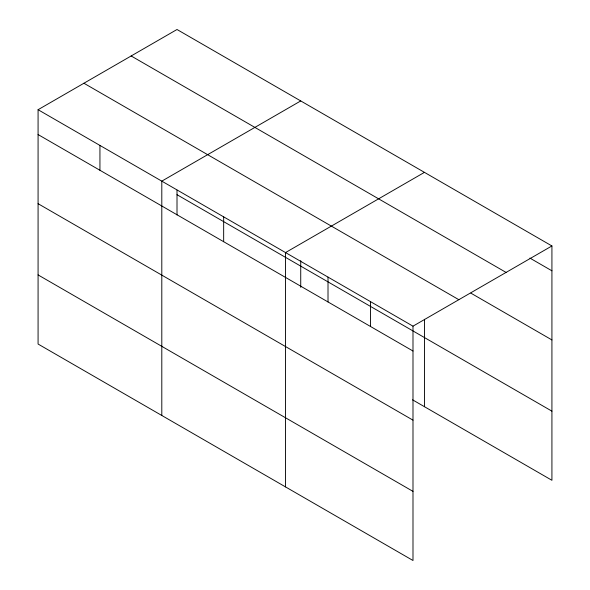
<?xml version="1.0" encoding="UTF-8"?>
<svg xmlns="http://www.w3.org/2000/svg" width="590" height="590" viewBox="0 0 590 590"><rect width="100%" height="100%" fill="white"/><g stroke="black" fill="none" stroke-linecap="round" stroke-linejoin="round"><path stroke-width="0.89" d="M412.993 420.146L412.993 326.167L38.077 109.71L38.077 344.044L412.993 560.5L412.993 420.146L38.077 203.69M412.558 399.828L551.923 480.29L551.923 245.956L177.007 29.5L38.077 109.71M300.73 100.934L161.8 181.145L161.8 415.471M424.453 172.361L285.523 252.572L285.523 486.905M412.993 326.167L551.923 245.956M529.894 258.088L551.923 270.803M131.157 55.969L506.08 272.425M470.879 293.142L551.923 339.936M83.92 83.242L458.843 299.698M177.007 194.7L551.923 411.156M38.077 134.557L412.993 351.013M38.077 274.911L412.993 491.374M424.453 319.301L424.453 406.694M370.505 301.638L370.505 326.484M328.011 277.101L328.011 301.955M300.73 260.655L300.73 287.337M223.662 216.855L223.662 241.708M177.007 190.135L177.007 214.981M99.939 145.428L99.939 170.274"/></g></svg>
